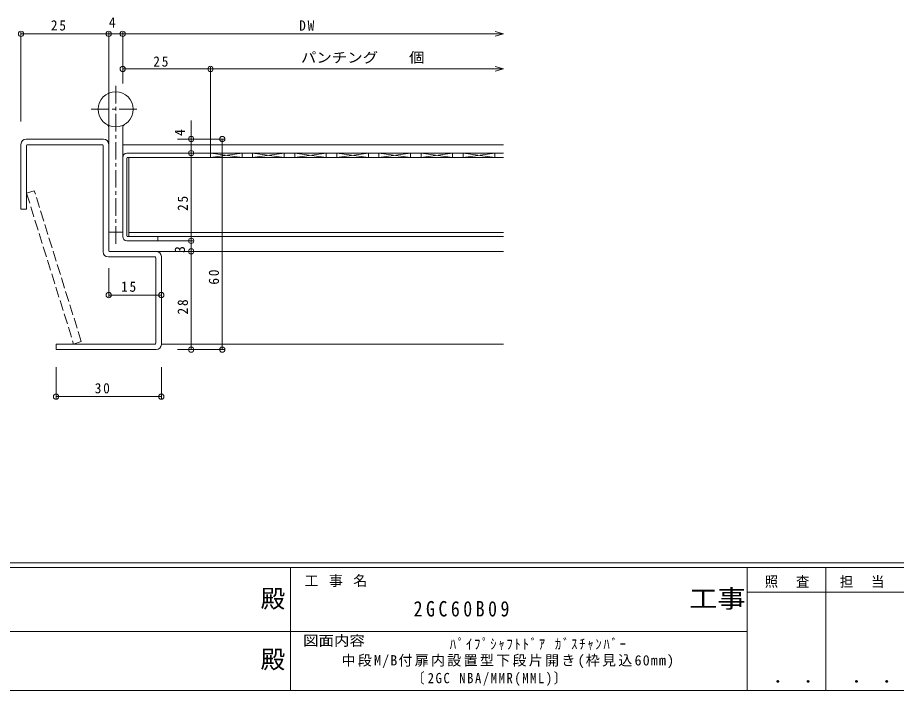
# Model space of a CAD drawing. Units: millimetres on the paper. Extents: x -420 to 373, y -297 to 267.
# Drawn here: x -110.4 to 140, y -297 to -105.3 of the extents above; entities that cross this region are included whole.
import ezdxf
from ezdxf.enums import TextEntityAlignment as Align

# ---------------------------------------------------------------- set-up
doc = ezdxf.new("R2010")
doc.units = ezdxf.units.MM
doc.linetypes.add('CHAIN1', pattern=[8, 5, -1, 1, -1])
doc.linetypes.add('DASHED3', pattern=[4, 3, -1])
for name, color, linetype, lineweight in [('0-1_USER1', 6, 'Continuous', 9), ('0-2_YKK_ZWAK', 7, 'Continuous', 9), ('0-6_YKK_13', 4, 'DASHED3', 9), ('0-7_YKK_D', 7, 'Continuous', 9), ('0-8_YKK_A1', 2, 'Continuous', 9)]:
    doc.layers.add(name, color=color, linetype=linetype, lineweight=lineweight)
doc.layers.add('0-3_YKK_11', color=3, linetype='Continuous')
doc.styles.add('ＭＳ ゴシック', font='')
doc.styles.get('ＭＳ ゴシック').set_extended_font_data('MS Gothic')

msp = doc.modelspace()

# ---------------------------------------------------------------- linework, layer by layer
at = {"layer": '0-1_USER1'}
for p, q in [((-109.469, -134.883), (-109.469, -109.383)), ((-109.469, -109.883), (-84.469, -109.883)), ((-84.469, -124.057), (-84.469, -109.383)), ((-84.469, -141.383), (-84.469, -109.383)), ((-84.469, -109.883), (-80.469, -109.883)), ((-80.469, -124.057), (-80.469, -109.383)), ((-80.469, -124.084), (-80.469, -109.383)), ((-80.469, -109.883), (25.536, -109.883)), ((28.031, -109.883), (25.536, -109.883)), ((25.621, -109.237), (28.031, -109.883)), ((28.031, -109.883), (25.621, -110.528)), ((-80.469, -124.057), (-80.469, -119.383)), ((-55.469, -119.883), (-80.469, -119.883)), ((-55.469, -134.883), (-55.469, -119.383)), ((-55.469, -143.883), (-55.469, -119.383)), ((-55.469, -119.883), (25.536, -119.883)), ((28.031, -119.883), (25.536, -119.883)), ((25.621, -119.237), (28.031, -119.883)), ((28.031, -119.883), (25.621, -120.528)), ((-60.973, -134.626), (-60.973, -139.883)), ((-64.859, -139.883), (-60.473, -139.883)), ((-64.859, -139.883), (-51.609, -139.883)), ((-60.973, -139.883), (-60.973, -143.883)), ((-52.109, -139.883), (-52.109, -199.883)), ((-79.269, -143.883), (-60.473, -143.883)), ((-79.269, -143.883), (-60.473, -143.883)), ((-60.973, -143.883), (-60.973, -168.883)), ((-70.469, -168.883), (-60.473, -168.883)), ((-64.859, -168.883), (-60.473, -168.883)), ((-60.973, -168.883), (-60.973, -171.883)), ((-70.969, -171.883), (-60.473, -171.883)), ((-64.859, -171.883), (-60.473, -171.883)), ((-60.973, -171.883), (-60.973, -199.883)), ((-69.469, -173.383), (-69.469, -184.834)), ((-84.469, -176.686), (-84.469, -184.834)), ((-84.469, -184.334), (-69.469, -184.334)), ((-64.859, -199.883), (-60.473, -199.883)), ((-64.859, -199.883), (-51.609, -199.883)), ((-99.469, -204.883), (-99.469, -213.783)), ((-69.469, -204.883), (-69.469, -213.783)), ((-99.469, -213.283), (-69.469, -213.283))]:
    msp.add_line(p, q, dxfattribs=at)
for centre in [(-109.469, -109.883), (-84.469, -109.883), (-84.469, -109.883), (-80.469, -109.883), (-80.469, -109.883), (-80.469, -119.883), (-55.469, -119.883), (-55.469, -119.883), (-60.973, -139.883), (-52.109, -139.883), (-60.973, -143.883), (-60.973, -168.883), (-60.973, -171.883), (-84.469, -184.334), (-69.469, -184.334), (-60.973, -199.883), (-52.109, -199.883), (-99.469, -213.283), (-69.469, -213.283)]:
    msp.add_circle(centre, 0.75, dxfattribs=at)
at = {"layer": '0-2_YKK_ZWAK'}
for p, q in [((352.3, -260.6), (-417.7, -260.6)), ((314.5, -262), (-417.7, -262)), ((-32.7, -262), (-32.7, -297)), ((97.5, -262), (97.5, -297)), ((119.9, -262), (119.9, -297)), ((165.684, -268.999), (97.5, -268.999)), ((-160.1, -280.199), (-31.3, -280.199)), ((-31.3, -280.199), (97.5, -280.199)), ((-417.7, -297), (314.5, -297))]:
    msp.add_line(p, q, dxfattribs=at)
at = {"layer": '0-6_YKK_13', "linetype": 'CHAIN1'}
for p, q in [((-82.469, -169.721), (-82.469, -124.383)), ((-89.469, -131.383), (-75.469, -131.383))]:
    msp.add_line(p, q, dxfattribs=at)
at = {"layer": '0-6_YKK_13', "linetype": 'Continuous'}
for p, q in [((-84.469, -136.579), (-84.469, -166.383)), ((-80.469, -136.579), (-80.469, -166.383)), ((-84.469, -166.383), (-80.469, -166.383))]:
    msp.add_line(p, q, dxfattribs=at)
at = {"layer": '0-6_YKK_13'}
for p, q in [((-107.869, -155.324), (-105.674, -154.639)), ((-92.274, -197.598), (-105.674, -154.639)), ((-107.869, -155.324), (-94.469, -198.283)), ((-94.469, -198.283), (-92.274, -197.598))]:
    msp.add_line(p, q, dxfattribs=at)
at = {"layer": '0-6_YKK_13', "linetype": 'Continuous'}
msp.add_circle((-82.469, -131.383), 5, dxfattribs=at)
for centre, start, end in [((-85.469, -136.579), 0, 60), ((-79.469, -136.579), 119.99998, 180)]:
    msp.add_arc(centre, 1, start, end, dxfattribs=at)
at = {"layer": '0-7_YKK_D'}
for p, q in [((-85.969, -139.883), (-107.969, -139.883)), ((-109.469, -141.383), (-109.469, -159.883)), ((-107.869, -141.683), (-107.869, -159.883)), ((-86.269, -141.483), (-107.669, -141.483)), ((-86.069, -141.683), (-86.069, -171.983)), ((-84.469, -141.383), (-84.469, -171.683)), ((-80.469, -145.083), (-80.469, -167.683)), ((28.031, -143.883), (-79.269, -143.883)), ((-79.069, -145.083), (28.031, -145.083)), ((-78.769, -145.083), (-78.769, -167.683)), ((-55.469, -143.883), (-55.469, -145.083)), ((-55.469, -143.883), (-55.469, -145.083)), ((-46.469, -143.883), (-46.469, -145.083)), ((-46.469, -143.883), (-46.469, -145.083)), ((-43.469, -143.883), (-43.469, -145.083)), ((-43.469, -143.883), (-43.469, -145.083)), ((-34.469, -143.883), (-34.469, -145.083)), ((-34.469, -143.883), (-34.469, -145.083)), ((-31.469, -143.883), (-31.469, -145.083)), ((-31.469, -143.883), (-31.469, -145.083)), ((-22.469, -143.883), (-22.469, -145.083)), ((-22.469, -143.883), (-22.469, -145.083)), ((-19.469, -143.883), (-19.469, -145.083)), ((-19.469, -143.883), (-19.469, -145.083)), ((-10.469, -143.883), (-10.469, -145.083)), ((-10.469, -143.883), (-10.469, -145.083)), ((-7.469, -143.883), (-7.469, -145.083)), ((-7.469, -143.883), (-7.469, -145.083)), ((1.531, -143.883), (1.531, -145.083)), ((1.531, -143.883), (1.531, -145.083)), ((4.531, -143.883), (4.531, -145.083)), ((4.531, -143.883), (4.531, -145.083)), ((13.531, -143.883), (13.531, -145.083)), ((13.531, -143.883), (13.531, -145.083)), ((16.531, -143.883), (16.531, -145.083)), ((16.531, -143.883), (16.531, -145.083)), ((25.531, -143.883), (25.531, -145.083)), ((25.531, -143.883), (25.531, -145.083)), ((-79.269, -145.283), (-79.269, -167.483)), ((-109.469, -159.883), (-107.869, -159.883)), ((28.031, -167.683), (-79.069, -167.683)), ((28.031, -166.483), (-78.769, -166.483)), ((-70.469, -167.683), (-70.469, -168.883)), ((-79.269, -168.883), (-70.469, -168.883)), ((-70.969, -171.883), (-84.269, -171.883)), ((-71.269, -173.483), (-84.569, -173.483)), ((-71.069, -173.683), (-71.069, -198.083)), ((-69.469, -173.383), (-69.469, -198.383)), ((-99.469, -198.283), (-99.469, -199.883)), ((-71.269, -198.283), (-99.469, -198.283)), ((-70.969, -199.883), (-99.469, -199.883))]:
    msp.add_line(p, q, dxfattribs=at)
for points in [[(-55.469, -143.883), (-46.469, -143.883), (-55.469, -145.083), (-46.469, -145.083)], [(-43.469, -143.883), (-34.469, -143.883), (-43.469, -145.083), (-34.469, -145.083)], [(-31.469, -143.883), (-22.469, -143.883), (-31.469, -145.083), (-22.469, -145.083)], [(-19.469, -143.883), (-10.469, -143.883), (-19.469, -145.083), (-10.469, -145.083)], [(-7.469, -143.883), (1.531, -143.883), (-7.469, -145.083), (1.531, -145.083)], [(4.531, -143.883), (13.531, -143.883), (4.531, -145.083), (13.531, -145.083)], [(16.531, -143.883), (25.531, -143.883), (16.531, -145.083), (25.531, -145.083)]]:
    msp.add_lwpolyline(points, close=True, dxfattribs=at)
for centre, radius, start, end in [((-107.969, -141.383), 1.5, 90, 180), ((-85.969, -141.383), 1.5, 0, 90), ((-107.669, -141.683), 0.2, 90, 180), ((-86.269, -141.683), 0.2, 0, 90), ((-79.269, -145.083), 1.2, 90, 180), ((-79.069, -145.283), 0.2, 90, 180), ((-79.269, -167.683), 1.2, 180, 270), ((-79.069, -167.483), 0.2, 180, 270), ((-84.569, -171.983), 1.5, 180, 270), ((-84.269, -171.683), 0.2, 180, 270), ((-70.969, -173.383), 1.5, 0, 90), ((-71.269, -173.683), 0.2, 0, 90), ((-71.269, -198.083), 0.2, 270, 0), ((-70.969, -198.383), 1.5, 270, 0)]:
    msp.add_arc(centre, radius, start, end, dxfattribs=at)
at = {"layer": '0-8_YKK_A1'}
for p, q in [((-80.469, -141.483), (28.031, -141.483)), ((28.031, -171.883), (-70.969, -171.883)), ((28.031, -198.283), (-69.469, -198.283))]:
    msp.add_line(p, q, dxfattribs=at)

# ---------------------------------------------------------------- texts
at = {"layer": '0-1_USER1', "color": 7, "style": 'ＭＳ ゴシック'}
msp.add_text('4', height=2.933, dxfattribs=at).set_placement((-84.451, -108.983), align=Align.BOTTOM_LEFT)
at = {"layer": '0-1_USER1', "color": 7, "style": 'ＭＳ ゴシック', "width": 1.1}
msp.add_text('パンチング\u3000\u3000個', height=2.933, dxfattribs=at).set_placement((-29.701, -118.983), align=Align.BOTTOM_LEFT)
at = {"layer": '0-1_USER1', "color": 7, "style": 'ＭＳ ゴシック'}
for s, p in [('4', (-61.873, -139.008)), ('3', (-61.873, -172.364))]:
    msp.add_text(s, height=2.933, rotation=90, dxfattribs=at).set_placement(p, align=Align.BOTTOM_LEFT)
at = {"layer": '0-1_USER1', "color": 7, "char_height": 2.933, "attachment_point": 7, "style": 'ＭＳ ゴシック'}
for s, insert in [('\\T1.27;\\W0.95;25', (-100.951, -108.983)), ('\\T1.27;\\W0.95;DW', (-30.201, -108.983)), ('\\T1.27;\\W0.95;25', (-71.769, -119.282)), ('\\T1.27;\\W0.95;15', (-80.951, -183.434)), ('\\T1.27;\\W0.95;30', (-88.451, -212.383))]:
    msp.add_mtext(s, dxfattribs=dict(at, insert=insert))
at = {"layer": '0-1_USER1', "color": 7, "char_height": 2.933, "attachment_point": 7, "rotation": 90, "style": 'ＭＳ ゴシック'}
for s, insert in [('\\T1.27;\\W0.95;25', (-61.873, -160.364)), ('\\T1.27;\\W0.95;60', (-53.009, -181.361)), ('\\T1.27;\\W0.95;28', (-61.873, -189.864))]:
    msp.add_mtext(s, dxfattribs=dict(at, insert=insert))
at = {"layer": '0-2_YKK_ZWAK', "color": 2, "style": 'ＭＳ ゴシック'}
for p in [(-41.182, -274.956), (-41.182, -292.278)]:
    msp.add_text('殿', height=5.132, dxfattribs=at).set_placement(p, align=Align.BOTTOM_LEFT)
at = {"layer": '0-2_YKK_ZWAK', "color": 2, "style": 'ＭＳ ゴシック', "width": 1.15}
msp.add_text('工事', height=5.132, dxfattribs=at).set_placement((80.931, -274.956), align=Align.BOTTOM_LEFT)
at = {"layer": '0-2_YKK_ZWAK', "style": 'ＭＳ ゴシック', "width": 1.1}
msp.add_text('図面内容', height=2.933, dxfattribs=at).set_placement((-29.083, -285.148), align=Align.BOTTOM_LEFT)
at = {"layer": '0-2_YKK_ZWAK', "color": 3, "style": 'ＭＳ ゴシック', "width": 1.15}
for p in [(101.955, -295.946), (124.355, -295.946)]:
    msp.add_text(' ． ．', height=3.666, dxfattribs=at).set_placement(p, align=Align.BOTTOM_LEFT)
at = {"layer": '0-2_YKK_ZWAK', "char_height": 2.933, "attachment_point": 7, "style": 'ＭＳ ゴシック'}
for s, insert in [('\\T1.16;工\\~事\\~名', (-28.688, -267.533)), ('\\T1.17;\\W0.95;照\\~\\~査', (102.489, -267.78)), ('\\T1.17;\\W0.95;担\\~\\~当', (123.855, -267.78))]:
    msp.add_mtext(s, dxfattribs=dict(at, insert=insert))
at = {"layer": '0-3_YKK_11', "insert": (2.413, -275.999), "char_height": 4.399, "attachment_point": 7, "style": 'ＭＳ ゴシック'}
msp.add_mtext('\\T1.39;\\W0.85;2GC60B09', dxfattribs=at)
at = {"layer": '0-3_YKK_11', "color": 7, "char_height": 2.933, "attachment_point": 7, "style": 'ＭＳ ゴシック'}
for s, insert in [('\\T1.28;\\W0.9;ﾊﾟｲﾌﾟｼｬﾌﾄﾄﾞｱ\\~ｶﾞｽﾁｬﾝﾊﾞｰ', (12.726, -285.443)), ('\\T1.16;中段M/B付扉内設置型下段片開き(枠見込60mm)', (-18.141, -290.666)), ('\\T1.25;\\W0.9;〔2GC\\~NBA/MMR(MML)〕', (1.926, -295.723))]:
    msp.add_mtext(s, dxfattribs=dict(at, insert=insert))

doc.saveas('drawing.dxf')
